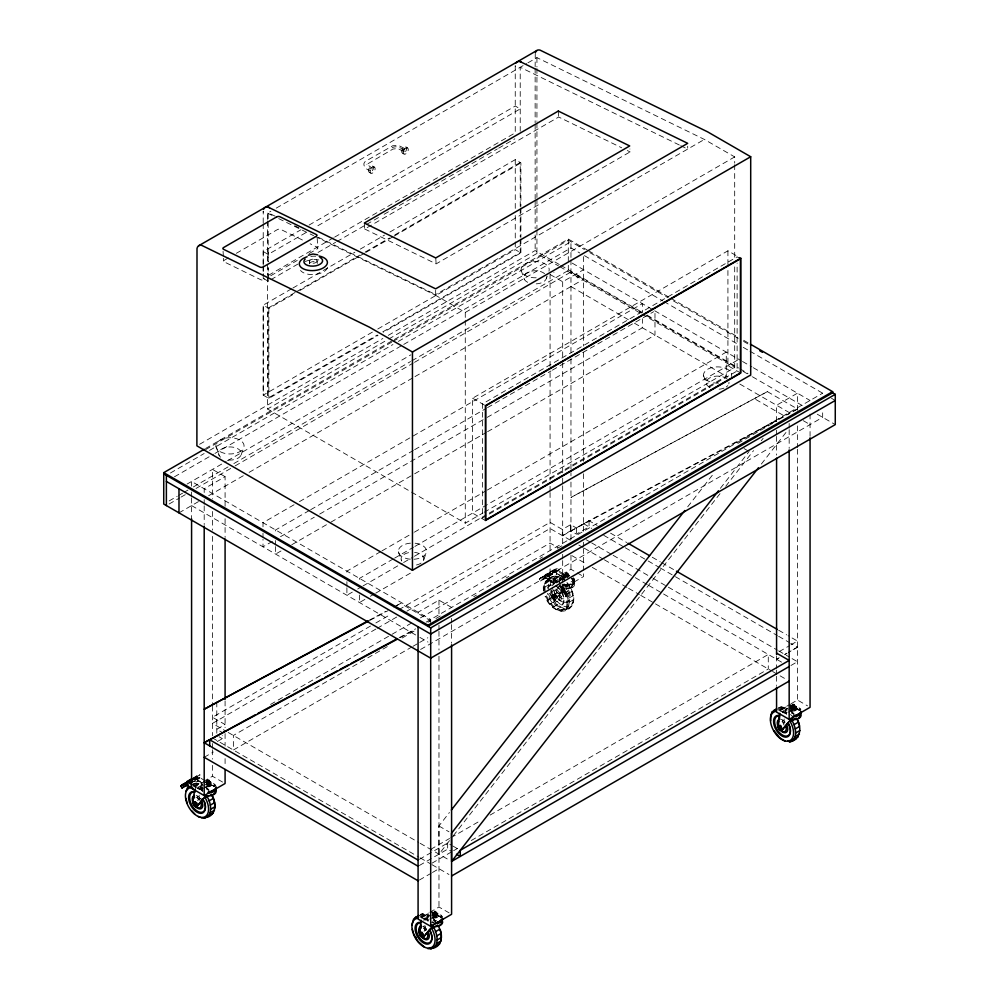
<?xml version="1.0" encoding="UTF-8"?>
<svg xmlns="http://www.w3.org/2000/svg" width="999" height="999" viewBox="0 0 999 999"><rect width="100%" height="100%" fill="white"/><g stroke="black" fill="none" stroke-linecap="round" stroke-linejoin="round"><path stroke-width="0.75" stroke-dasharray="5 3.75" d="M190.834 783.066L196.878 779.582L196.878 776.548L199.862 774.824L200.974 776.76L190.634 782.729M190.634 785.763L197.989 781.518L197.989 778.483L200.974 776.76M202.06 789.322L201.848 787.749M202.21 790.396L193.207 785.389M208.167 785.838L208.167 779.757M214.448 786.313L210.564 784.477M440.946 917.082L437.05 915.246M438.361 916.195L438.361 915.047M539.36 579.083A23.202 13.399 60 0 1 548.001 576.86L548.001 573.826L550.986 572.102L552.097 574.038L549.113 575.761L549.113 578.796A23.452 13.536 60 0 0 540.471 581.018L539.36 579.083L549.999 572.889L553.146 572.639L546.89 576.261L541.071 577.759L540.496 578.221L558.341 567.857L559.452 569.792L549.113 575.761M552.697 585.776L554.183 579.258M555.494 595.504L555.494 594.293M548.001 576.86L555.357 572.614L555.357 569.58L558.341 567.857M549.113 578.796L556.48 574.55L556.48 571.503L559.452 569.792M573.638 580.332L573.638 580.943A7.068 4.083 0 0 1 564.984 585.938L563.286 584.914M571.815 584.278L572.34 585.189M572.939 579.345L571.815 579.108M573.876 584.427L573.888 581.992M574.637 584.427L574.637 581.393M799.437 710.114L795.541 708.266M796.84 709.228L796.84 708.079M428.109 920.416L421.665 917.294L427.922 913.685M786.6 713.436L780.157 710.326L786.4 706.718M535.264 53.247L535.139 66.696M544.168 590.059L544.343 584.065L545.604 581.281L551.972 576.923M548.551 589.185L548.551 581.643L549.812 578.846M568.743 605.731C570.179 598.638 567.082 591.495 562.862 585.926L567.082 583.491C571.291 589.06 574.388 596.216 572.951 603.296L568.743 605.731L565.322 610.451M201.736 782.966L195.717 779.495L196.141 776.747L202.148 780.219M195.717 779.495L196.753 775.886L204.57 780.406M195.192 789.522L195.617 786.775L204.558 781.618L210.564 785.077M569.567 577.197L555.232 568.918L545.229 574.687L544.717 577.996L553.146 582.867M545.666 574.937L545.254 577.684L553.671 582.554M564.323 577.772L563.673 577.272C561.975 573.251 570.941 573.301 565.509 575.037C569.268 574.625 565.734 577.922 565.621 575.312C568.531 575.686 567.782 571.977 565.509 573.738C565.134 575.224 569.767 575.599 566.583 576.698L554.62 569.78L554.195 572.527L563.149 577.085L554.72 572.215L555.232 568.918M555.319 599.475L560.689 593.044L555.694 599.125A3.347 1.936 60 0 1 552.734 598.576A3.347 1.936 60 0 1 551.361 594.542L552.472 587.237M556.218 598.826A3.347 1.936 60 0 1 553.259 598.276A3.347 1.936 60 0 1 551.885 594.243L552.335 591.321M562.899 590.584L564.735 588.773A7.817 4.52 0 0 0 574.363 583.254L565.172 593.656A3.347 1.936 60 0 1 562.212 593.106A3.347 1.936 60 0 1 560.839 589.073L561.276 586.151M562.624 577.397L563.049 574.65L554.095 579.807M574.338 583.229L565.696 593.356A3.347 1.936 60 0 1 562.737 592.794A3.347 1.936 60 0 1 561.363 588.773L561.813 585.851M562.699 580.007L563.149 577.085M432.33 914.522L435.564 913.373L435.389 911.712L433.516 912L435.714 913.473L433.516 914.634A1.486 0.862 0 0 0 435.964 914.572A1.486 0.862 0 0 0 434.403 913.386A1.486 0.862 0 0 0 433.416 914.759L434.915 915.496L435.114 914.497L433.516 915.471L435.564 915.621L434.59 914.659M566.583 576.273C567.657 574.113 563.998 576.261 567.145 572.927C561.95 573.201 572.614 575.749 564.447 575.599L563.673 577.272M793.081 707.679L794.043 708.653L792.107 708.653L794.043 706.967L791.995 706.33L794.155 705.032L792.107 704.882L792.107 706.405L793.818 706.842M554.957 597.464L554.308 598.264L553.146 597.714A1.886 1.086 60 0 1 552.347 595.279L552.122 595.404A5.794 4.296 21.3 0 0 554.657 597.939L552.36 595.279A1.911 1.099 60 0 1 554.083 595.379L554.957 597.464L564.485 592.444L564.085 589.597A1.911 1.099 60 0 0 562.35 589.497A1.886 1.086 60 0 0 563.149 591.932L563.848 592.419A1.486 0.862 60 0 0 563.399 590.084L564.984 588.361A7.068 4.083 0 0 0 573.638 583.366M208.104 783.241L208.928 782.404L207.13 782.766L209.066 783.691L207.355 784.015L208.891 784.028L209.066 784.802L207.355 784.989L207.305 784.028A1.486 0.862 0 0 1 207.355 782.517C207.879 784.015 210.352 782.155 207.018 781.131C208.541 778.558 210.539 782.579 207.018 782.429A1.486 0.862 0 0 0 209.54 782.192A1.486 0.862 0 0 0 207.717 781.143A1.486 0.862 0 0 0 207.043 782.579C213.986 785.539 202.922 780.556 208.891 780.918C202.735 778.371 213.524 782.854 206.793 782.679M206.98 783.516C211.963 782.704 204.545 779.957 209.178 781.131C203.896 781.368 212.387 785.164 206.98 783.516A1.486 0.862 0 0 1 207.904 782.092A1.486 0.862 0 0 1 209.478 783.278A1.486 0.862 0 0 1 206.918 783.466L208.616 783.204L208.654 784.065M210.702 782.392L210.227 785.027L207.317 785.476L205.844 784.739M210.227 785.027L210.702 783.978M437.2 913.685L436.725 916.308L433.816 916.757L432.205 915.971M436.725 916.308L437.2 915.271M563.973 575.424L564.323 574.675M563.973 577.01L564.323 576.261M566.021 573.776C566.982 574.924 567.981 575.337 565.621 576.86M565.621 577.834L565.621 577.197M569.193 575.424L567.882 574.1L565.172 574.138M790.471 706.718C791.083 704.457 794.717 704.919 795.991 706.455C796.79 709.615 792.694 710.813 790.696 709.003M790.471 708.303L790.946 705.681M791.995 707.667L794.13 708.366L792.107 707.579L793.593 707.03L794.13 707.879L791.995 706.668L791.957 707.342L794.193 706.505L791.995 705.369L794.043 705.306L793.868 706.53L790.946 706.88M793.081 707.567L791.995 706.755L794.155 705.794L792.107 705.107L792.794 704.158L794.155 704.944L791.995 705.906L793.868 706.468L794.155 707.517L791.995 707.517L794.13 707.329M793.081 708.154C796.915 711.425 787.224 707.642 795.204 708.141L795.991 706.455M790.221 707.005A3.721 2.148 0 0 1 795.704 706.768L795.341 707.467M205.969 781.355L209.94 781.33L211.014 782.142L210.614 784.377M432.33 912.936L436.438 912.624L437.5 913.423L437.112 915.658M241.196 454.745L243.818 447.377A14.073 8.117 0 0 0 225.399 438.174A14.073 8.117 0 0 0 220.791 451.985A14.073 8.117 0 0 0 243.818 447.377M423.638 560.077L426.261 552.709M546.341 278.571L547.215 276.124M553.683 597.39L554.607 595.092M790.359 706.805L790.821 705.968M563.948 592.757L564.398 591.458L563.461 589.835A1.861 1.074 60 0 0 561.987 589.685L561.85 589.972A1.861 1.074 60 0 0 562.462 592.032L564.71 592.32A1.911 1.099 60 0 0 564.335 589.435A1.911 1.099 60 0 0 562.524 590.097A1.911 1.099 60 0 0 564.71 592.32M572.09 605.631C563.424 617.919 548.201 607.38 545.117 596.316M790.359 708.291L790.821 707.554L791.77 708.029M211.014 782.142L210.352 783.154L209.403 782.679M437.5 913.423L436.85 914.447L435.901 913.973A1.486 0.862 0 0 0 434.203 912.849L433.516 913.635L435.277 914.884L434.078 914.959L433.479 913.898L435.676 912.761L433.479 911.75L435.564 911.425L433.479 913.049L435.714 914.31L433.803 914.772L435.414 914.185M792.095 710.164L794.193 708.953L793.643 706.793M449.525 840.634L438.973 854.17L438.911 825.986L449.438 812.474M687.699 506.818L713.536 473.676M720.391 488.311L749.1 451.486M453.359 835.713L719.992 493.668M725.736 486.288L753.558 450.611M761.226 440.771L763.149 438.299M761.363 464.036L787.249 430.819M560.039 593.906L561.813 591.645M561.288 592.345L563.274 590.047A1.486 0.862 60 0 0 562.1 590.834A1.486 0.862 60 0 0 560.789 591.583A1.486 0.862 60 0 0 562.549 593.156A1.486 0.862 60 0 0 562.075 590.846A1.486 0.862 60 0 0 563.861 592.395M555.107 597.877L554.507 594.992A1.861 1.074 60 0 0 553.034 594.855L552.897 595.142A1.861 1.074 60 0 0 553.508 597.202L555.107 597.877L554.245 598.351A1.911 1.099 60 0 1 552.06 596.141A1.911 1.099 60 0 1 553.871 595.479L552.922 597.852A5.707 1.923 -44.7 0 1 553.858 595.504A1.911 1.099 60 0 1 554.245 598.351M564.048 592.719L564.959 591.558L563.985 589.522A1.861 1.074 60 0 0 562.512 589.385L565.109 591.908A5.794 4.296 21.3 0 0 562.587 589.373L562.375 589.672A1.861 1.074 60 0 0 562.986 591.733L564.31 592.494M565.896 575.337C568.543 578.633 566.358 573.613 565.621 577.36M792.519 706.63L792.332 706.58A1.486 0.862 0 0 1 792.332 705.094A1.486 0.862 0 0 1 794.567 705.831A1.486 0.862 0 0 1 792.332 706.58L792.257 707.329A1.486 0.862 0 0 0 792.332 708.815L792.519 708.89M201.561 784.877L202.56 783.99A6.668 3.846 0 0 0 202.56 787.836M560.052 577.909L561.051 577.022M403.059 150.687L405.119 148.863M546.753 574.612L549.999 572.889M210.227 783.815L209.515 783.79A1.486 0.862 0 0 0 207.904 782.579A1.486 0.862 0 0 0 206.918 783.953C211.576 785.988 204.982 782.055 208.928 782.891M436.725 915.109C428.746 914.609 438.411 918.393 434.59 915.134M435.651 914.36C431.243 914.647 436.725 916.408 435.152 914.247M792.519 708.391L792.294 708.291A1.486 0.862 0 0 1 792.332 706.842L792.394 707.604A1.424 0.824 0 0 0 792.369 708.978A1.424 0.824 0 0 0 794.505 708.266A1.424 0.824 0 0 0 792.369 707.567C791.295 709.302 795.828 708.066 793.194 707.442M547.477 579.507C552.397 574.525 560.089 575.412 564.697 580.144M569.817 607.854L562.849 611.188C554.408 610.889 548.651 602.984 545.591 595.866L549.812 593.431C552.859 600.549 558.616 608.453 567.057 608.753M267.532 219.38L267.532 213.162L270.879 211.226M276.273 208.117L526.648 63.574M527.934 62.825L536.938 57.63L704.407 139.448L734.69 156.905L734.69 163.149M228.359 257.904L224.388 260.202A2.348 1.249 -3.7 0 0 224.375 261.975L260.751 279.732A2.348 1.249 -3.7 0 0 264.061 279.583M236.326 253.309L277.447 229.57A2.348 1.249 -3.7 0 1 280.756 229.42L304.533 241.034M263.212 264.947L263.212 251.536L300.949 229.758M309.041 225.087L515.247 106.031L520.229 108.903L315.359 227.173M305.931 232.63L268.194 254.408L263.212 251.536M268.606 275.237L333.304 237.887M334.653 237.113L515.247 132.842L515.247 65.722A9.403 5.432 60 0 0 515.247 66.771M270.692 275.761L297.227 260.439M309.166 253.546L317.12 248.951A2.348 1.249 -3.7 0 0 317.133 247.19L310.127 243.768M270.891 279.67L297.839 264.098M318.057 252.435L335.577 242.32M336.925 241.533L365.234 225.2M366.583 224.413L378.708 217.42M384.103 214.298L428.583 188.624M433.966 185.514L497.315 148.938M498.663 148.164L514.835 138.824M364.348 223.052L364.722 229.008L558.691 117.02L621.703 147.802M291.521 288.811L263.224 305.157L263.224 395.142L268.868 398.401L378.034 335.377M292.869 288.037L354.87 252.248M360.264 249.126L384.515 235.127M389.91 232.018L515.259 159.64L520.891 162.899L520.891 206.343M295.142 292.457L268.194 308.029L268.194 398.014L377.36 334.99M296.491 291.683L359.84 255.107M365.234 251.998L389.498 237.999M394.88 234.877L520.229 162.512L520.229 207.505M372.39 332.118L263.224 395.142L263.224 305.157L268.856 308.416L294.468 293.631M299.862 290.509L364.548 253.159M365.896 252.385L392.857 236.825M394.205 236.051L520.891 162.899M364.722 228.996L436.126 263.886L630.094 151.898L629.907 148.926M314.985 236.338L435.002 294.967L704.407 139.435M377.784 329.008L515.259 249.638L520.891 252.884L383.429 332.255M382.754 331.868L520.229 252.51L520.229 238.536M199.588 444.293L382.867 338.474M388.261 335.364L535.152 250.562L559.403 264.56M267.532 276.885L267.532 409.003L387.412 339.797M388.761 339.011L536.938 253.471L558.466 265.896M205.544 448.514L392.994 340.284M394.343 339.51L568.306 239.073L587.187 249.962M205.544 449.662L391.645 342.22M392.994 341.433L568.306 240.222L584.49 249.563M170.429 473.002L204.146 453.534M209.54 450.412L392.944 344.53M398.339 341.408L570.966 241.746L570.966 258.429M174.475 476.785L213.586 454.208M214.935 453.434L402.385 345.204M403.733 344.418L570.966 247.877L579.782 252.972M435.002 294.967L465.272 312.45L734.69 156.905M187.075 484.065L226.186 461.488M227.535 460.701L410.951 354.807M550.074 366.383L550.074 274.488L553.995 272.228M169.131 500.936L177.223 496.266M178.571 495.492L182.617 493.156M183.966 492.37L188.012 490.034M193.406 486.925L228.459 466.683M233.853 463.561L410.527 361.563M411.875 360.789L568.306 270.467L641.658 312.812M169.081 504.02L179.87 497.802M181.219 497.015L185.265 494.68M196.054 488.449L233.816 466.658M235.165 465.871L413.174 363.099M414.523 362.325L570.966 272.003M225.087 506.268L225.087 476.673L204.196 488.736L204.196 493.406M550.074 274.488L562.674 281.768L583.566 269.705M178.983 512.862L200.562 500.399M208.654 495.729L243.719 475.487M249.113 472.365L413.648 377.385M414.997 376.598L583.566 279.27M485.402 520.516L472.577 513.111L472.577 398.226L727.921 250.799L740.759 258.217M294.056 504.757L262.999 522.689L262.999 527.21M299.45 501.635L642.369 303.659L642.369 312.699M309.353 510.477L275.599 529.957L275.599 534.49M310.701 509.69L413.311 450.462M414.66 449.675L486.213 408.366M487.562 407.58L551.023 370.954M552.372 370.167L653.621 311.713M272.452 541.358L262.999 546.815L262.999 539.273M280.544 536.675L314.298 517.195M319.705 514.073L485.764 418.194M487.112 417.42L642.369 327.784L642.369 318.731M280.994 550.973L275.599 554.083L275.599 546.553M291.795 544.73L329.608 522.902M330.956 522.127L413.311 474.575M414.66 473.801L486.213 432.492M487.562 431.705L654.982 335.052L654.982 310.926M380.656 551.635L346.903 571.128L346.903 575.649M382.005 550.861L413.049 532.929M414.398 532.155L485.964 490.846M487.312 490.059L726.273 352.098L726.273 376.223L487.312 514.185M393.256 558.916L359.503 578.396L359.503 581.418M394.605 558.129L413.499 547.227M414.86 546.441L738.873 359.365M267.532 409.003L465.272 523.176L482.842 513.036M484.19 512.25L734.69 367.632L734.69 264.61M352.297 592.132L346.903 595.254L346.903 587.712M357.704 589.01L361.75 586.675M363.099 585.901L402.247 563.286M403.596 562.512L413.049 557.055M414.398 556.281L485.964 514.96M364.897 599.412L359.503 602.522L359.503 594.992M370.304 596.291L374.35 593.955M375.699 593.169L412.15 572.127M396.815 605.581L400.587 603.396L430.694 620.779L428.171 622.227M767.369 391.62L570.966 497.44L767.369 391.62L797.464 408.991L787.387 414.81M370.479 626.061L212.475 717.27L225.087 724.55L216.795 729.332L222.29 732.517M375.874 622.939L390.734 614.36M398.826 609.69L550.074 522.365L562.337 529.445L570.629 524.662L576.448 528.021L589.048 520.741L597.115 525.399M375.874 629.07L212.475 723.401L225.087 730.681M377.222 628.284L397.477 616.595M406.93 611.138L550.074 528.496L570.966 540.559M451.585 607.442L438.973 600.162L418.082 612.225L418.082 616.895M589.048 520.741L589.048 526.873L576.448 534.14L570.629 530.794L562.337 535.576L562.337 529.445M270.542 704.432L390.734 635.039M392.083 634.265L412.337 622.564M420.442 617.894L550.074 543.044L557.904 547.564M562.674 535.739L583.566 523.676L797.464 408.991M217.295 741.57L222.327 738.661L222.315 735.589M426.173 622.102L822.664 393.194M737.836 443.444L776.573 421.079M387.312 646.59L233.366 735.464L233.366 750.012L411.625 647.102M402.172 638.011L415.671 630.207M435.926 618.518L442.682 614.622M473.738 596.69L476.436 595.129M506.143 577.971L508.853 576.423M539.91 558.491L542.607 556.93M557.467 548.351L562.862 545.229M204.196 757.292L213.324 752.01M412.974 646.328L418.369 643.206M419.717 642.419L427.822 637.749M192.994 778.046L196.753 775.886M193.581 778.221L196.141 776.747M541.096 577.697L554.62 569.78M191.97 779.37L199.862 774.824M544.492 576.348L550.749 572.727M545.267 576.248L551.523 572.639M193.194 779.607L196.878 777.484L198.302 778.308M193.082 780.019L197.989 777.185M546.066 576.223L556.48 570.217M420.604 649.45L822.664 417.32L822.664 411.288M542.22 579.632L549.587 575.387M540.471 581.018L547.839 576.773A23.452 13.536 60 0 1 556.48 574.55M193.856 784.377L195.954 783.154L202.273 784.852L198.064 787.287L194.793 785.888L199.001 783.466M543.743 590.821C541.408 582.991 547.989 578.184 554.445 576.186L557.492 576.485L562.937 579.47M547.302 581.318L548.351 580.719M544.343 584.065L548.551 581.643M550.224 578.621L553.284 578.921L557.492 576.485M194.206 786.8L202.035 782.279M203.334 781.518L212.475 776.248L222.565 782.067M550.074 568.881L550.074 581.331L570.966 569.28L576.011 572.19M543.906 587.599L548.114 585.164M553.284 578.921L556.543 580.319L560.764 577.884M203.284 788.373L209.653 784.702M558.891 586.425L562.674 588.611L583.566 576.548L583.566 571.878M552.534 594.992L553.246 594.655M562.187 589.485L562.986 588.948M197.502 800.474L201.336 798.251M553.434 594.979L562.375 589.81M551.81 597.614L547.602 600.049L569.692 587.325M564.797 594.005L565.696 593.356M550.212 603.883L554.433 601.448M567.482 593.93L571.703 591.495M553.259 607.105L557.479 604.67M568.743 598.176L572.964 595.754M556.53 609.49L560.751 607.055M569.18 602.21L573.389 599.775M559.802 610.876L564.01 608.453M561.276 610.439L562.325 609.827M563.673 609.702L564.722 609.09M567.482 608.516L571.69 606.081C576.473 598.876 572.29 589.485 567.707 583.304M430.694 849.375L449.587 838.461M450.949 837.686L479.308 821.315M490.109 815.072L768.281 654.47L768.281 669.03L471.203 840.546M419.43 859.327L447.664 843.031L451.448 845.204M779.183 651.623L789.635 645.591M790.933 644.842L797.464 641.071L788.049 635.639M784.402 654.707L787.012 653.209L784.402 654.732M797.464 647.177L788.323 652.447L797.464 647.202L790.733 643.294M419.393 865.471L447.664 849.15L451.448 851.335M432.043 863.148L452.297 851.46M453.646 850.673L457.692 848.338M419.393 880.032L431.143 873.238M432.455 872.489L438.973 868.718M790.933 665.496L797.464 661.725L790.733 657.841M419.293 915.746L422.452 913.923L428.771 915.621L424.563 918.056L421.291 916.657L425.499 914.222M777.784 708.778L780.943 706.955L787.262 708.653M783.99 707.255L779.769 709.69L786.313 713.473M420.704 917.569L428.534 913.049M429.832 912.287L438.973 907.017L449.063 912.836M779.183 710.601L789.635 704.57M790.933 703.808L797.464 700.037L807.542 705.868M422.102 917.544L428.496 913.86M780.594 710.576L786.987 706.892M783.041 711.088L786.201 709.265M429.782 919.142L436.138 915.471A1.486 0.862 0 0 0 433.853 914.784A1.486 0.862 0 0 0 433.853 916.27L434.041 916.333M788.273 712.175L794.63 708.503M433.603 917.132L435.714 915.921L435.152 915.359M431.93 923.051L435.089 921.228L432.043 918.006M424.001 931.243L426.548 929.769M369.043 620.317L385.502 611.488M393.731 607.08L400.587 603.396M370.154 620.229L387.987 610.676M570.966 530.956L784.864 416.271L754.769 398.888M399.15 637.687L415.609 628.858M427.947 622.24L430.694 620.779M400.262 637.612L415.347 629.52M778.458 707.692L781.53 706.83L787.899 708.528M566.658 572.789L566.658 576.435L565.759 577.01M208.104 783.366L207.018 783.84A1.486 0.862 0 0 0 209.478 783.765L207.317 784.265L205.844 783.154M792.519 709.365L792.294 709.265A1.486 0.862 0 0 1 792.332 707.816L792.519 707.767M567.882 575.711L565.172 575.624M795.991 707.667L793.855 706.43L792.407 706.855A1.486 0.862 0 0 1 794.567 707.592A1.486 0.862 0 0 1 792.332 708.328M436.85 914.522L435.377 913.398L433.916 913.823M790.821 707.467L792.294 708.591L794.38 708.029M432.33 914.447L433.816 915.559L435.901 914.997A1.486 0.862 0 0 0 434.403 913.873A1.486 0.862 0 0 0 433.416 915.246A1.486 0.862 0 0 0 435.964 915.059M193.344 783.965L196.403 783.029L201.848 784.277M422.452 913.923C416.034 915.421 428.146 912.025 429.408 915.496M208.654 782.317L210.352 783.228M207.542 784.565L207.305 784.465A1.486 0.862 0 0 1 207.355 783.004L207.542 782.954M792.969 707.579L792.519 707.267M434.041 915.359L433.803 915.259A1.486 0.862 0 0 1 433.853 913.81L433.903 914.572A1.424 0.824 0 0 1 436.014 915.246A1.424 0.824 0 0 1 433.878 915.958A1.424 0.824 0 0 1 433.878 914.535L433.541 914.672M435.414 913.698L433.903 913.598L434.041 914.247M207.542 785.039L207.305 784.939A1.486 0.862 0 0 1 207.355 783.491L207.542 783.453M566.296 576.885L567.882 576.735A1.486 0.862 0 0 0 565.534 576.66A1.486 0.862 0 0 0 565.834 578.021M206.793 781.093L208.104 780.893M791.77 707.005L792.794 706.718M433.291 912.387L434.59 912.187M433.291 913.973L434.303 913.698M205.969 782.567L208.878 782.117L208.878 780.906M791.67 705.431L793.081 705.207M567.632 576.036C567.082 578.221 563.686 574.388 567.332 576.036M433.591 913.136L434.59 914.535M435.277 915.359L435.277 914.397L433.766 914.297A1.486 0.862 0 0 0 433.853 915.783L434.041 915.858M567.257 576.885L567.994 576.823M209.515 783.79L208.104 783.903M565.909 573.975L566.583 573.926M566.583 575.511L565.509 575.886L566.47 576.298M793.081 709.814L793.755 709.765M207.417 782.529L208.104 782.479M208.104 785.489L208.779 785.439M434.59 916.782L435.264 916.732M193.843 779.582L194.668 779.62M566.87 576.885L565.796 576.51M566.695 576.148L567.407 576.411M563.573 584.627L565.134 585.002A6.494 3.746 0 0 0 573.076 580.419M562.912 585.302L564.797 585.751A7.817 4.52 0 0 0 574.363 580.219L572.34 578.196M431.58 922.364L433.141 922.739M563.673 576.073L565.284 576.735M567.882 574.125L568.843 574.675M565.834 577.534A1.486 0.862 0 0 1 565.234 576.423A1.486 0.862 0 0 1 567.095 575.973L567.632 577.072M567.145 576.485L567.657 576.873A1.486 0.862 0 0 0 567.544 575.636A1.486 0.862 0 0 0 565.359 575.811A1.486 0.862 0 0 0 565.834 577.047M209.403 781.093L210.352 781.643M207.355 782.254A1.486 0.862 0 0 0 209.59 781.518A1.486 0.862 0 0 0 207.355 780.768A1.486 0.862 0 0 0 207.355 782.254L207.542 782.317M208.654 782.954L209.153 783.066M207.542 784.065L207.405 783.278A1.424 0.824 0 0 1 209.515 783.953A1.424 0.824 0 0 1 207.392 784.665A1.424 0.824 0 0 1 207.392 783.241L207.043 781.792A1.486 0.862 0 0 1 207.717 780.256A1.486 0.862 0 0 1 209.54 781.318A1.486 0.862 0 0 1 207.043 781.705M436.026 913.898A1.486 0.862 0 0 1 433.541 914.285A1.486 0.862 0 0 1 434.203 912.849L435.676 912.337L433.516 912.424L435.564 913.573L435.389 914.347L435.152 913.76M435.901 912.387L436.85 912.936M433.291 914.997L432.205 914.497M561.813 584.877L563.286 585.526M794.38 705.394L795.341 705.968M791.77 709.627L790.821 709.053M433.291 916.595L432.33 916.033M679.32 145.005L520.217 67.27L520.229 131.244M680.706 145.679L687.699 149.101L687.687 146.204M627.297 150.524L630.094 151.898M275.175 216.184L268.182 212.787L268.194 261.863L268.194 251.511M294.705 225.737L298.901 227.772M318.431 237.325L435.664 294.593L435.651 290.272M267.532 213.162L273.114 215.884M278.696 218.619L313.586 235.652M740.421 258.791L737.112 256.868L482.417 403.921L482.417 518.031L737.112 370.991L737.112 263.037M588.536 250.749L669.442 297.465M670.791 298.239L738.224 337.163M743.618 340.284L749.013 343.394M589.847 252.647L668.094 297.827M673.451 300.924L738.224 338.311M743.568 341.408L749.013 344.543M405.919 147.003A3.521 2.035 -60 0 1 404.795 152.447A3.521 2.035 -60 0 1 401.748 150.687A3.521 2.035 -60 0 1 405.919 147.003L407.567 147.952A3.521 2.035 -60 0 1 406.456 153.409A3.521 2.035 -60 0 1 403.409 151.648A3.521 2.035 -60 0 1 407.567 147.952M404.945 148.689A1.561 0.899 -60 0 0 403.097 150.337A1.561 0.899 -60 0 0 404.445 151.111A1.561 0.899 -60 0 0 404.945 148.689L398.713 145.517L392.769 145.742L366.208 160.889C360.839 163.586 365.721 170.105 370.154 170.504M404.158 150.05L400.112 147.715A5.632 3.247 0 0 0 392.157 147.715M584.452 255.657L662.662 300.811M663.86 301.511L738.174 344.418M743.256 347.352L748.963 350.649M749.987 351.236L824.475 394.243M831.493 398.289L835.264 400.474M403.371 151.398L397.864 148.501L392.907 149.076L366.92 164.335L371.84 167.882A1.561 0.899 -60 0 1 371.191 170.33A1.561 0.899 -60 0 1 369.955 169.355A1.561 0.899 -60 0 1 371.84 167.882M402.397 153.097L404.058 154.046M572.227 263.149L653.371 310.002M654.72 310.776L741.171 360.689M742.519 361.476L751.972 366.933M753.333 367.719L810.064 400.474M560.751 265.334L641.583 312M646.965 315.11L738.573 368.007M739.922 368.781L748.014 373.451M647.052 315.934L737.562 368.181M742.969 371.303L751.073 375.986M752.422 376.76L802.409 405.619M817.257 414.198L835.264 424.6M559.815 266.671L640.521 313.274M641.87 314.048L734.69 367.632M740.759 373.089L727.921 365.684L727.921 267.882M372.752 166.146A3.521 2.035 -60 0 1 371.64 171.591A3.521 2.035 -60 0 1 368.594 169.842A3.521 2.035 -60 0 1 372.752 166.146L374.413 167.108A3.521 2.035 -60 0 1 373.301 172.552A3.521 2.035 -60 0 1 370.254 170.792A3.521 2.035 -60 0 1 374.413 167.108M570.966 286.551L629.045 320.092M634.452 323.201L727.659 377.023M739.822 384.041L791.158 413.673M803.308 420.691L810.064 424.6M369.23 172.24L370.891 173.202M744.055 448.576L747.839 450.761M472.577 398.226L485.402 405.644M268.194 276.76L268.194 281.219L263.224 278.346L263.224 273.876M268.182 281.219L263.224 278.346L263.224 273.664M610.564 533.166L626.698 542.482M652.247 557.23L660.314 561.888M661.65 562.662L675.099 570.429M778.633 630.207L786.7 634.865M583.566 523.676L591.733 528.421M603.746 535.327L624 547.052M625.274 547.764L646.865 560.252M648.139 560.963L658.965 567.232M660.252 567.956L777.297 635.551M778.633 636.301L789.397 642.544M586.263 539.785L590.297 542.12M591.633 542.894L611.813 554.545M613.161 555.319L652.172 577.847M653.521 578.621L666.97 586.388M668.319 587.162L777.284 650.074M778.633 650.849L789.397 657.067M578.821 545.067L582.854 547.39M584.203 548.164L603.034 559.04M604.383 559.815L633.978 576.91M635.314 577.684L647.427 584.677M648.776 585.451L662.225 593.219M663.573 593.993L781.618 662.175M572.09 555.731L586.888 564.273M592.27 567.382L627.247 587.574M628.596 588.349L639.36 594.567M640.696 595.342L654.158 603.109M655.494 603.883L771.191 670.679M772.539 671.453L786.563 679.582M577.26 572.914L583.566 576.548M792.095 708.953L794.193 710.164M550.074 581.331L553.858 583.516M225.087 476.673L212.475 469.393L212.475 498.988M191.583 505.581L418.531 636.613M419.88 637.387L427.984 642.07M438.911 825.986L448.988 831.805M452.709 845.941L457.742 848.85M228.147 732.442L418.806 842.519M420.142 843.293L449.063 859.989M219.006 736.738L222.327 738.661M212.475 737.949L418.806 857.067M420.142 857.841L430.906 864.06M431.993 864.684L448.963 874.487M433.603 915.921L435.714 917.132M790.159 704.545L800.561 710.564M789.547 705.406L795.541 708.878M556.78 571.328L555.357 570.516L548.001 574.762L549.425 575.586M545.229 574.687L558.266 582.217M560.751 591.258L562.862 592.469M431.668 911.513L442.07 917.532M205.869 781.156L215.097 786.101M431.056 912.387L437.05 915.846M196.241 779.183L202.26 782.667M794.38 706.88L795.341 707.554M556.543 580.319L559.815 582.704M424.563 918.056L427.834 920.441M198.064 787.287L201.336 789.672M791.196 710.901L794.205 714.073M432.704 917.881L435.714 921.041M206.206 787.112L209.216 790.271M564.323 576.186L565.809 577.297M202.809 791.545L201.086 789.947M799.088 707.779L800.087 708.678M440.609 914.759L441.595 915.646M214.111 783.99L215.097 784.877M790.521 711.038L793.568 714.26M205.544 787.237L208.591 790.459M799.125 710.551L798.925 710.277A6.494 3.746 0 0 0 794.992 708.528L793.318 708.403A6.494 3.746 0 0 0 791.633 708.528M786.063 713.736L786.538 714.41M573.638 580.943L572.439 579.52A6.494 3.746 0 0 0 571.403 578.733M440.634 917.519L440.447 917.257A6.494 3.746 0 0 0 436.501 915.509L434.827 915.371A6.494 3.746 0 0 0 433.141 915.496M427.572 920.716L428.059 921.378M214.136 786.75L213.948 786.488A6.494 3.746 0 0 0 210.015 784.739L208.329 784.602A6.494 3.746 0 0 0 206.656 784.739M547.839 576.773L546.715 574.837A23.202 13.399 60 0 1 555.357 572.614M546.503 595.791L548.351 599.625A16.384 9.453 60 0 0 566.57 607.38A16.384 9.453 60 0 0 559.54 583.716M703.558 375.587L706.83 384.815M521.116 270.254L524.388 279.483M398.414 551.76L401.685 560.988A11.401 6.581 0 0 1 408.716 552.622M215.971 446.428L219.243 455.656M317.145 260.989A3.896 2.06 -3.8 0 1 311.301 263.049A3.896 2.06 -3.8 0 1 311.313 259.465A3.896 2.06 -3.8 0 1 317.145 260.989L317.32 263.486M309.365 261.351L309.528 263.848M558.316 111.064L558.691 117.02M435.751 257.942L436.126 263.886M317.183 238.199L317.807 248.039M223.064 251.286L223.426 256.905M223.514 258.304L223.701 261.114M268.194 278.246L268.194 267.819L268.194 275.274M263.212 266.433L263.224 272.39M810.064 414.036L810.064 436.301M797.464 410.327L797.464 393.194L776.573 405.257L776.573 422.39M797.464 425.899L797.464 447.714M797.464 449.263L797.464 700.037M795.204 708.141L795.204 709.34M793.855 705.232L793.855 706.43M793.318 705.456L793.318 709.715M792.294 708.591L792.294 709.789M789.173 423.439L789.173 428.109M789.173 429.67L789.173 448.351M776.573 430.182L776.573 434.852M776.573 436.413L776.573 455.094M776.573 656.031L776.573 668.493M776.573 670.054L776.573 674.725M776.573 676.286L776.573 685.626M734.69 164.71L734.69 258.366M727.921 250.799L727.921 266.333M583.566 256.656L583.566 346.029M583.566 352.26L583.566 461.288M583.566 473.751L583.566 536.775M583.566 542.282L583.566 546.952M583.566 548.513L583.566 570.317M576.448 528.021L576.448 534.14M570.966 259.902L570.966 352.772M570.966 359.003L570.966 471.141M570.966 472.702L570.966 475.824M570.966 482.055L570.966 539.685M570.966 555.257L570.966 569.28M570.629 524.662L570.629 530.794M568.306 239.073L568.306 270.467M567.357 573.938L567.357 575.149M564.447 574.388L564.447 575.599M562.674 281.768L562.674 361.201M562.674 362.762L562.674 476.461M562.674 478.022L562.674 484.253M562.674 485.814L562.674 548.838M562.674 554.345L562.674 559.015M562.674 560.576L562.674 582.38M562.674 583.94L562.674 588.611M550.074 372.615L550.074 480.094M550.074 486.326L550.074 490.996M550.074 492.557L550.074 551.748M536.938 57.63L536.938 66.958M536.938 68.506L536.938 121.354M536.938 122.914L536.938 197.515M536.938 199.063L536.938 228.596M536.938 230.157L536.938 253.471M535.139 68.257L535.139 122.79M535.139 124.351L535.152 199.138M535.152 200.699L535.152 228.746M535.152 234.977L535.152 250.562M520.891 207.892L520.891 237.375M520.891 238.923L520.891 252.884M520.229 209.066L520.229 236.988M515.259 159.64L515.259 209.291M515.259 215.497L515.259 240.322M515.259 241.883L515.259 249.638M465.272 312.45L465.272 318.693M465.272 320.254L465.272 523.176M451.585 618.344L451.585 623.014M451.585 624.575L451.585 643.269M447.664 843.031L447.664 849.15M438.973 600.162L438.973 617.295M438.973 625.087L438.973 629.757M438.973 631.318L438.973 650.012M438.973 656.243L438.973 907.017M435.377 912.199L435.377 913.398M434.827 912.424L434.827 916.682M433.816 915.559L433.816 916.757M432.467 912.649L432.467 913.848M430.694 622.614L430.694 619.505L191.583 481.456L191.583 486.126M346.903 581.68L346.903 586.201M275.599 540.521L275.599 545.042M268.856 308.416L268.868 398.401M267.532 220.929L267.532 262.899M267.532 264.448L267.532 275.337M263.212 222.852L263.224 211.164A9.403 5.432 60 0 0 263.212 212.275M263.224 223.714L263.224 264.298M263.224 265.859L263.224 272.103M262.999 533.241L262.999 537.762M225.087 518.731L225.087 537.412M225.087 700.961L225.087 727.609M225.087 733.591L225.087 746.141M225.087 758.603L225.087 766.383M216.795 701.947L216.795 735.464M212.475 511.451L212.475 530.144M212.475 536.376L212.475 704.595M212.475 706.156L212.475 735.751M212.475 743.531L212.475 748.201M212.475 749.762L212.475 759.115M212.475 765.346L212.475 776.248M207.317 784.265L207.317 785.476M204.196 499.637L204.196 504.308M204.196 505.869L204.196 524.562M191.583 492.007L191.583 497.04M191.583 498.039L191.583 518.843M431.58 915.271A6.494 3.746 0 0 1 441.096 917.544M423.713 920.229A11.164 6.444 60 0 1 427.247 919.917M424.725 930.306A7.443 4.296 60 0 1 424.2 925.386M426.136 929.919A6.019 3.472 60 0 1 425.711 925.948M423.863 919.28A11.913 6.881 60 0 1 429.82 919.879M432.005 921.465A11.913 6.881 60 0 1 434.028 923.613M421.566 917.994A16.384 9.453 60 0 1 427.56 921.453M419.792 917.119A16.384 9.453 60 0 1 429.82 916.233M432.817 918.418A16.384 9.453 60 0 1 435.614 921.365M423.514 928.346A6.019 3.472 60 0 1 425.636 930.231M422.664 926.285A7.443 4.296 60 0 1 426.66 929.195M436.563 920.404A6.668 3.846 0 0 1 433.104 920.404M428.396 917.681A6.668 3.846 0 0 1 428.384 915.683M433.104 912.961A6.668 3.846 0 0 1 441.271 917.681M428.059 920.154A7.817 4.508 0 0 1 428.059 915.646M432.804 913.548A7.817 4.508 0 0 1 442.382 916.732M428.059 920.766A7.817 4.508 0 0 1 428.059 916.258M432.804 914.147A7.817 4.508 0 0 1 442.382 917.344M433.853 915.309A1.486 0.862 0 0 0 436.088 914.56A1.486 0.862 0 0 0 433.853 913.81M433.853 915.783A1.486 0.862 0 0 0 436.088 915.047A1.486 0.862 0 0 0 433.853 914.297M436.088 915.534A1.486 0.862 0 0 1 433.853 916.27M432.43 914.197A3.721 2.148 0 0 1 437.437 914.485A3.721 2.148 0 0 1 437.375 917.382A3.721 2.148 0 0 1 432.355 917.606M432.43 913.586A3.721 2.148 0 0 1 437.437 913.873A3.721 2.148 0 0 1 437.375 916.782A3.721 2.148 0 0 1 432.355 916.995M560.551 580.419A6.494 3.746 0 0 1 566.82 577.634M571.403 578.134A6.494 3.746 0 0 1 572.439 582.654A6.494 3.746 0 0 1 565.134 584.403M560.327 580.781A6.494 3.746 0 0 1 566.82 577.035M559.452 585.227A16.384 9.453 60 0 1 564.36 609.228A16.384 9.453 60 0 1 545.454 596.391M544.305 592.507A16.384 9.453 60 0 1 558.491 584.328M563.324 584.54A11.164 6.444 60 0 1 566.858 601.835A11.164 6.444 60 0 1 553.646 590.109M554.445 583.653A11.164 6.444 60 0 1 557.33 581.992M559.915 585.501A7.443 4.296 60 0 1 566.52 594.667A7.443 4.296 60 0 1 560.814 597.951A7.443 4.296 60 0 1 556.193 587.649M563.985 583.728A11.913 6.881 60 0 1 567.757 602.185A11.913 6.881 60 0 1 553.671 589.672M553.671 584.64A11.913 6.881 60 0 1 559.627 581.206M559.69 586.376A6.019 3.472 60 0 1 566.058 593.881A6.019 3.472 60 0 1 560.352 595.629A6.019 3.472 60 0 1 558.803 586.638M567.607 583.628A16.384 9.453 60 0 1 569.243 606.405A16.384 9.453 60 0 1 550.924 590.134M550.224 585.164A16.384 9.453 60 0 1 564.81 580.681M556.018 589.123A7.443 4.296 60 0 1 561.263 598.763A7.443 4.296 60 0 1 555.094 600.661A7.443 4.296 60 0 1 550.936 590.696M545.354 591.895A16.384 9.453 60 0 1 558.566 582.904M553.371 590.034A6.019 3.472 60 0 1 559.69 597.09A6.019 3.472 60 0 1 554.757 599.937A6.019 3.472 60 0 1 551.81 590.933M556.018 586.088A11.164 6.444 60 0 1 563.886 598.963A11.164 6.444 60 0 1 557.38 604.969A11.164 6.444 60 0 1 548.389 593.156M549.175 586.688A11.164 6.444 60 0 1 552.072 585.027M555.494 585.789A11.913 6.881 60 0 1 563.886 599.512A11.913 6.881 60 0 1 556.942 605.931A11.913 6.881 60 0 1 547.352 593.319M547.352 588.286A11.913 6.881 60 0 1 553.309 584.852M573.264 577.946A6.668 3.846 0 0 1 566.82 582.792M561.051 580.869A6.668 3.846 0 0 1 561.525 576.598A6.668 3.846 0 0 1 568.543 575.224M573.588 577.909A7.817 4.508 0 0 1 573.014 582.917A7.817 4.508 0 0 1 564.797 584.527M559.265 581.331A7.817 4.508 0 0 1 566.82 575.649M573.588 578.521A7.817 4.508 0 0 1 572.34 583.965A7.817 4.508 0 0 1 562.912 584.677M559.265 581.942A7.817 4.508 0 0 1 568.843 576.411M565.571 577.559A1.424 0.824 0 0 1 566.033 576.223A1.424 0.824 0 0 1 568.006 576.985M567.095 575.973A1.486 0.862 0 0 1 568.019 577.01M564.348 579.345A3.721 2.148 0 0 1 563.448 576.56A3.721 2.148 0 0 1 568.119 575.674M565.721 577.971A1.861 1.074 0 0 1 565.334 576.286A1.861 1.074 0 0 1 568.269 576.51M564.348 578.733A3.721 2.148 0 0 1 564.048 575.511A3.721 2.148 0 0 1 569.63 575.761M790.072 708.303A6.494 3.746 0 0 1 799.575 710.576M783.828 712.762A11.164 6.444 60 0 1 785.738 712.949M784.053 725.074A7.443 4.296 60 0 1 782.692 718.418M784.627 722.951A6.019 3.472 60 0 1 784.203 718.98M782.354 712.312A11.913 6.881 60 0 1 788.311 712.899M790.484 714.497A11.913 6.881 60 0 1 792.519 716.645M780.044 711.026A16.384 9.453 60 0 1 786.038 714.485M778.271 710.152A16.384 9.453 60 0 1 788.311 709.253M791.308 711.45A16.384 9.453 60 0 1 794.105 714.397M781.992 721.378A6.019 3.472 60 0 1 784.128 723.264M781.156 719.317A7.443 4.296 60 0 1 785.152 722.227M793.318 713.561A6.668 3.846 0 0 1 791.595 713.423M786.875 710.701A6.668 3.846 0 0 1 786.875 708.716M791.595 705.993A6.668 3.846 0 0 1 799.762 710.701M786.538 713.186A7.817 4.508 0 0 1 786.538 708.678M791.295 706.568A7.817 4.508 0 0 1 800.861 709.765M786.538 713.798A7.817 4.508 0 0 1 786.538 709.29M791.295 707.18A7.817 4.508 0 0 1 800.087 709.29M792.332 707.879A1.486 0.862 0 0 0 794.567 707.13A1.486 0.862 0 0 0 792.332 706.393A1.486 0.862 0 0 0 792.332 707.879A1.486 0.862 0 0 1 794.567 708.566A1.486 0.862 0 0 1 792.332 709.302M792.332 708.815A1.486 0.862 0 0 0 794.567 708.079A1.486 0.862 0 0 0 792.881 706.905A1.486 0.862 0 0 0 791.895 708.279A1.486 0.862 0 0 0 794.455 708.079A1.486 0.862 0 0 0 792.332 707.329M790.221 707.617A3.721 2.148 0 0 1 795.704 707.379A3.721 2.148 0 0 1 795.629 710.551A3.721 2.148 0 0 1 790.172 710.227M795.704 706.768A3.721 2.148 0 0 1 795.629 709.939A3.721 2.148 0 0 1 790.172 709.627M201.848 788.348A6.494 3.746 0 0 1 202.06 787.387M202.06 788.711A6.494 3.746 0 0 1 202.06 786.775M205.082 784.502A6.494 3.746 0 0 1 214.598 786.775M193.906 781.355A23.452 13.536 60 0 1 197.989 781.518M193.556 779.307A23.202 13.399 60 0 1 196.878 779.582M198.851 788.96A11.164 6.444 60 0 1 202.797 790.022M198.239 799.537A7.443 4.296 60 0 1 197.527 796.091M199.65 799.15A6.019 3.472 60 0 1 199.226 795.179M197.365 788.511A11.913 6.881 60 0 1 203.321 789.11M195.067 787.224A16.384 9.453 60 0 1 201.061 790.684M193.294 786.35A16.384 9.453 60 0 1 203.334 785.464M206.331 787.649A16.384 9.453 60 0 1 208.229 789.547M195.916 797.115A6.019 3.472 60 0 1 200.025 800.761M196.166 795.516A7.443 4.296 60 0 1 200.162 798.438M208.341 789.759A6.668 3.846 0 0 1 206.618 789.635M205.007 782.579A6.668 3.846 0 0 1 215.01 785.913M202.809 790.321A7.817 4.508 0 0 1 202.809 783.94M206.306 782.779A7.817 4.508 0 0 1 215.884 785.963M202.809 790.933A7.817 4.508 0 0 1 202.809 784.552M206.306 783.378A7.817 4.508 0 0 1 215.097 785.489M207.355 784.015A1.486 0.862 0 0 0 209.59 783.266A1.486 0.862 0 0 0 207.355 782.517M207.355 784.502A1.486 0.862 0 0 0 209.59 783.753A1.486 0.862 0 0 0 207.355 783.004M207.243 784.939A1.861 1.074 0 0 0 210.027 784.015A1.861 1.074 0 0 0 207.243 783.079A1.486 0.862 0 0 0 209.59 782.392A1.486 0.862 0 0 0 207.355 781.643A1.486 0.862 0 0 0 207.355 783.129A1.861 1.074 0 0 0 207.243 784.939A1.486 0.862 0 0 0 209.59 784.24A1.486 0.862 0 0 0 207.355 783.491M205.944 782.904A3.721 2.148 0 0 1 210.939 783.191A3.721 2.148 0 0 1 210.876 786.088A3.721 2.148 0 0 1 205.869 786.313M205.944 782.292A3.721 2.148 0 0 1 210.939 782.579A3.721 2.148 0 0 1 210.876 785.489A3.721 2.148 0 0 1 205.869 785.701M327.51 267.557A14.073 7.443 -3.8 0 1 315.172 274.45A14.073 7.443 -3.8 0 1 300.537 270.454M305.307 261.501A14.073 7.443 -3.8 0 1 319.268 260.002M309.665 263.311A3.896 2.06 -3.8 0 1 313.424 261.601A3.896 2.06 -3.8 0 1 317.183 262.962M310.851 256.481A9.378 4.958 -3.8 0 1 315.696 256.256M414.597 552.372A11.401 6.581 0 0 1 423.813 558.366A11.401 6.581 0 0 1 416.183 565.059M415.109 543.206A14.073 8.117 0 0 1 423.851 555.943A14.073 8.117 0 0 1 400.162 555.132A14.073 8.117 0 0 1 411.438 543.081M220.567 457.192A11.401 6.581 0 0 1 226.273 447.29A11.401 6.581 0 0 1 241.371 453.034A11.401 6.581 0 0 1 227.847 459.965M727.846 385.539A11.401 6.581 0 0 1 726.211 386.975M723.988 388.112A11.401 6.581 0 0 1 718.406 389.223M710.139 387.637A11.401 6.581 0 0 1 710.027 377.747A11.401 6.581 0 0 1 727.035 378.971M728.958 382.192A11.401 6.581 0 0 1 728.783 383.903M718.606 383.104A14.073 8.117 0 0 1 703.521 374.875A14.073 8.117 0 0 1 719.03 366.92A14.073 8.117 0 0 1 731.405 376.536M546.515 276.86A11.401 6.581 0 0 1 535.963 283.891M527.684 282.305A11.401 6.581 0 0 1 527.584 272.415A11.401 6.581 0 0 1 544.58 273.639M536.163 277.772A14.073 8.117 0 0 1 521.078 269.543A14.073 8.117 0 0 1 536.588 261.588A14.073 8.117 0 0 1 548.963 271.204M366.895 164.36L366.92 164.335M554.957 597.327L554.183 598.264L552.984 597.502A1.861 1.074 60 0 1 552.372 595.441L552.509 595.154A1.861 1.074 60 0 1 553.983 595.304L554.957 597.327M564.085 589.597L563.374 591.808A5.707 1.923 -44.7 0 0 564.323 589.46L564.085 589.597M779.183 657.729L776.573 659.24L779.183 657.754M554.695 595.516L554.445 595.254A1.486 0.862 60 0 0 553.196 595.242A1.486 0.862 60 0 0 553.646 597.015L553.896 597.29A1.486 0.862 60 0 0 555.144 597.302A1.486 0.862 60 0 0 554.695 595.516M433.878 914.435A1.424 0.824 0 0 0 436.014 913.723A1.424 0.824 0 0 0 433.878 913.011A1.424 0.824 0 0 0 433.878 914.435M433.853 912.699A1.486 0.862 0 0 0 436.088 911.962A1.486 0.862 0 0 0 433.853 911.213A1.486 0.862 0 0 0 433.853 912.699M433.541 913.411A1.486 0.862 0 0 0 436.026 913.024A1.486 0.862 0 0 0 434.203 911.975A1.486 0.862 0 0 0 433.541 913.411M433.541 912.986A1.486 0.862 0 0 0 436.026 912.599A1.486 0.862 0 0 0 434.203 911.55A1.486 0.862 0 0 0 433.541 912.986M433.853 914.847A1.486 0.862 0 0 0 436.088 914.11A1.486 0.862 0 0 0 433.853 913.361A1.486 0.862 0 0 0 433.853 914.847M433.541 913.873A1.486 0.862 0 0 0 436.026 913.486A1.486 0.862 0 0 0 434.203 912.424A1.486 0.862 0 0 0 433.541 913.873M433.341 916.071A1.861 1.074 0 0 0 436.463 915.584A1.861 1.074 0 0 0 434.178 914.272A1.861 1.074 0 0 0 433.341 916.071M554.47 595.229A1.486 0.862 60 0 0 556.231 596.803A1.486 0.862 60 0 0 555.756 594.492A1.486 0.862 60 0 0 554.47 595.229M565.834 576.161A1.486 0.862 0 0 0 568.069 575.424A1.486 0.862 0 0 0 565.834 574.675A1.486 0.862 0 0 0 565.834 576.161M565.834 576.585A1.486 0.862 0 0 0 568.069 575.849A1.486 0.862 0 0 0 565.834 575.099A1.486 0.862 0 0 0 565.834 576.585M565.834 574.45A1.486 0.862 0 0 0 568.069 573.701A1.486 0.862 0 0 0 565.834 572.951A1.486 0.862 0 0 0 565.834 574.45M565.534 575.149A1.486 0.862 0 0 0 568.019 574.762A1.486 0.862 0 0 0 566.196 573.713A1.486 0.862 0 0 0 565.534 575.149M565.834 574.862A1.486 0.862 0 0 0 568.069 574.125A1.486 0.862 0 0 0 565.834 573.376A1.486 0.862 0 0 0 565.834 574.862M565.834 575.749A1.486 0.862 0 0 0 568.069 574.999A1.486 0.862 0 0 0 565.834 574.25A1.486 0.862 0 0 0 565.834 575.749M792.332 707.454A1.486 0.862 0 0 0 794.567 706.718A1.486 0.862 0 0 0 792.332 705.968A1.486 0.862 0 0 0 792.332 707.454M791.895 707.791A1.486 0.862 0 0 0 794.455 707.592A1.486 0.862 0 0 0 792.881 706.418A1.486 0.862 0 0 0 791.895 707.791M792.332 705.731A1.486 0.862 0 0 0 794.567 704.994A1.486 0.862 0 0 0 792.332 704.245A1.486 0.862 0 0 0 792.332 705.731M792.332 706.156A1.486 0.862 0 0 0 794.567 705.406A1.486 0.862 0 0 0 792.332 704.67A1.486 0.862 0 0 0 792.332 706.156M792.032 706.892A1.486 0.862 0 0 0 794.517 706.505A1.486 0.862 0 0 0 792.694 705.456A1.486 0.862 0 0 0 792.032 706.892M792.219 709.265A1.861 1.074 0 0 0 795.017 708.341A1.861 1.074 0 0 0 792.219 707.404A1.861 1.074 0 0 0 792.219 709.265M207.355 781.418A1.486 0.862 0 0 0 209.59 780.669A1.486 0.862 0 0 0 207.355 779.919A1.486 0.862 0 0 0 207.355 781.418M207.355 783.553A1.486 0.862 0 0 0 209.59 782.816A1.486 0.862 0 0 0 207.355 782.067A1.486 0.862 0 0 0 207.355 783.553M577.41 277.934A1.411 0.812 -60 0 0 578.046 275.724A1.411 0.812 -60 0 0 576.348 276.985A1.411 0.812 -60 0 0 577.41 277.934"/><path stroke-width="1.5" d="M201.323 817.844C213.262 819.992 211.938 803.096 206.993 796.715L209.103 795.504M206.98 817.344C217.357 814.31 215.896 801.523 211.214 794.292M411.913 925.336L413.611 919.018L418.781 915.334M427.809 948.613C441.121 950.411 437.899 931.18 431.743 924.937M433.479 948.113C443.856 945.079 442.395 932.292 437.699 925.062M770.691 716.008L770.666 720.828M781.368 728.571L778.845 726.048A1.886 1.086 60 0 0 779.645 728.483L781.418 728.471L780.581 726.136A1.886 1.086 60 0 0 778.845 726.048L778.621 726.173A5.794 4.296 21.3 0 0 781.156 728.708L780.481 726.073A1.861 1.074 60 0 0 779.008 725.923L778.87 726.211A1.861 1.074 60 0 0 779.482 728.271L781.38 728.571M796.191 718.081C802.234 726.61 801.061 739.897 789.347 741.945C798.85 739.597 795.741 726.66 791.982 720.516L795.142 718.693M202.21 800.024L197.215 806.093A3.347 1.936 60 0 1 194.256 805.544A3.347 1.936 60 0 1 192.869 801.51L194.655 789.834L186.239 784.964L186.751 781.655L191.746 778.77M187.188 781.905L186.239 784.964M193.843 798.288L194.293 795.366M194.743 792.444L195.192 789.522M428.696 930.781L423.701 936.862A3.347 1.936 60 0 1 420.754 936.313A3.347 1.936 60 0 1 419.368 932.279L421.203 920.291M420.929 935.588A5.707 1.923 -44.7 0 1 421.878 933.241A1.911 1.099 60 0 1 422.265 936.1A1.911 1.099 60 0 1 420.067 933.878A1.911 1.099 60 0 1 421.89 933.216L422.664 935.676A5.794 4.296 21.3 0 1 420.142 933.141L420.367 933.016A1.886 1.086 60 0 1 422.077 933.091L420.929 935.588A3.347 1.936 60 0 1 419.892 931.98L421.004 924.762M787.187 723.813L782.192 729.894A3.347 1.936 60 0 1 779.232 729.345A3.347 1.936 60 0 1 777.859 725.311L779.695 713.323M778.621 727.222A3.347 1.936 60 0 1 778.383 724.999L778.82 722.115M779.27 719.23L779.707 716.345M185.851 791.046L189.123 786.388M196.828 804.657L196.616 802.697M770.841 714.834L772.102 712.05L776.211 708.978M796.84 718.731A7.068 4.083 0 0 1 791.483 719.13L791.283 719.555A7.817 4.52 0 0 0 800.861 714.023L800.861 714.023M215.097 791.383L215.884 790.221A7.817 4.52 0 0 1 206.306 795.753L204.42 797.552M451.348 810.027L684.827 510.501M718.481 490.771L451.511 833.253L451.585 861.438L789.173 666.533M451.585 861.438L758.478 467.732M203.334 798.613L197.215 806.093M788.311 722.414L782.192 729.894M423.701 936.862L431.293 927.784M202.797 799.325L204.795 797.015M429.295 930.081L432.804 926.523A7.817 4.52 0 0 0 442.37 920.991L442.37 920.991M787.786 723.114L789.772 720.816M789.397 721.353L791.483 719.13M188.262 781.58L192.495 779.083M192.308 778.958L182.005 785.189L191.97 779.37M198.651 245.779L536.9 50.487M831.218 392.008L835.264 394.343L835.264 424.6L430.694 658.179L163.736 504.045L163.736 472.652L204.196 449.288M412.45 352.023L750.699 156.743L750.699 375L412.45 570.292L196.89 445.841L197.003 248.539A9.403 5.432 60 0 1 201.723 245.379L369.343 327.135L412.45 352.023L412.45 570.292M418.082 866.233L204.196 742.732L209.415 739.722M209.728 745.941L209.69 739.784L255.182 714.872M428.034 625.249L832.617 391.658L832.617 392.807L428.034 626.398L428.034 625.249L163.736 472.652M163.736 473.801L430.694 627.921L835.264 394.343M835.264 400.474L430.694 634.053L166.383 481.456M188.112 785.476A23.452 13.536 60 0 0 181.993 787.999L180.881 786.063L189.023 781.305M183.204 784.315L189.76 781.143M191.97 780.319L189.523 781.73L190.934 782.554M181.993 787.999L188.124 784.452M187.113 788.248L189.223 787.037M191.583 518.843L191.583 788.311L204.196 795.579L225.087 783.516L225.087 769.505M209.003 800.898L213.212 798.476M210.265 805.144L214.473 802.721M210.689 809.178L214.897 806.742M210.265 812.699L214.473 810.264M204.37 818.156L208.579 815.721M208.991 815.484L213.212 813.061M451.585 875.998L789.173 681.093M414.672 918.418L416.77 917.194M772.102 712.05L775.261 710.227M418.082 651.161L418.082 919.068L430.694 926.348L451.585 914.285L451.585 644.817M776.573 687.187L776.573 712.1L789.173 719.38L810.064 707.317L810.064 437.849M436.65 925.661L432.742 927.921M435.502 931.667L439.71 929.245M793.98 724.7L798.201 722.265M436.763 935.913L440.971 933.491M795.241 728.945L799.45 726.51M437.187 939.947L441.396 937.512M795.679 732.966L799.887 730.544M436.75 943.468L440.971 941.033M795.241 736.5L799.45 734.065M429.283 948.176L430.332 947.564M787.774 741.196L788.823 740.596M430.869 948.925L435.077 946.49M435.489 946.253L439.697 943.818M793.98 739.285L798.189 736.85M791.97 741.146L796.178 738.711M190.634 782.729L192.62 781.58M206.256 797.152L206.993 796.715M791.233 720.953L791.982 720.516M416.358 937.362L415.609 937.786L418.231 941.62L424.55 947.227M367.669 621.053L204.196 709.228L368.781 620.966M257.929 713.411L322.365 678.858M325.112 677.384L337.45 670.766M340.197 669.293L348.426 664.884M351.161 663.411L396.416 639.148M204.196 742.732L397.515 639.073M189.46 780.706L190.11 780.356M308.341 255.257L313.024 253.996L317.707 254.807M774.113 710.189L776.722 709.39M415.621 917.157L418.244 916.358M215.16 790.334L215.859 790.197M186.014 783.316L187.587 783.191M520.079 61.576L687.699 143.332L435.651 288.836L268.044 207.093M785.214 741.183L779.757 737.861L774.1 730.818M198.052 816.458L200.225 817.382M269.48 207.667L268.943 207.392A9.403 5.432 60 0 0 263.561 209.365M750.699 156.743L707.592 131.843L539.972 50.087A9.403 5.432 60 0 0 535.501 52.373M750.361 344.168L832.617 391.658M759.752 350.749L762.449 352.297M628.046 543.256L649.55 555.681M676.448 571.203L777.297 629.432M776.573 653.134L789.173 660.414L460.264 850.299L460.264 856.43L456.481 854.245M209.69 739.784L418.082 860.102M204.196 757.292L418.082 880.781M186.751 781.655L191.958 784.665M190.372 786.75L192.782 788.136M421.166 935.426L422.927 935.439L420.367 933.016A1.886 1.086 60 0 0 421.166 935.451L422.889 935.551L422.003 933.041A1.861 1.074 60 0 0 420.517 932.891L420.379 933.178A1.861 1.074 60 0 0 421.004 935.239M191.733 810.851L194.78 814.073M413.611 933.603L414.947 936.388M412.35 929.357L413.186 932.192M187.113 802.834L185.814 798.251M789.173 449.912L789.173 719.38M776.573 458.216L776.573 654.47M430.694 627.921L430.694 926.348M418.082 626.773L418.082 650.898M225.087 538.973L225.087 699.412M204.196 526.111L204.196 795.579M178.983 488.736L178.983 512.862M166.383 475.337L166.383 505.581M424.238 936.562A3.347 1.936 60 0 1 422.177 936.737M421.528 932.304A1.861 1.074 60 0 1 422.177 932.492M441.645 923.226A7.068 4.083 0 0 1 439.822 925.049M438.361 925.698A7.068 4.083 0 0 1 436.65 926.11M442.644 919.13A7.817 4.52 0 0 1 434.827 923.638M439.41 921.777A6.494 3.746 0 0 1 438.074 922.364M441.308 919.13A6.494 3.746 0 0 1 441.096 920.091M422.177 935.226A1.486 0.862 60 0 1 421.915 935.027M421.915 932.679A1.486 0.862 60 0 1 422.177 932.791M422.927 933.578A1.486 0.862 60 0 1 423.089 933.928M431.693 928.521A16.384 9.453 60 0 1 430.944 947.789A16.384 9.453 60 0 1 414.011 935.426A16.384 9.453 60 0 1 417.719 918.318M428.583 932.542A7.443 4.296 60 0 1 427.747 939.385A7.443 4.296 60 0 1 421.391 936.687M420.304 935.089A7.443 4.296 60 0 1 421.391 926.16M440.309 930.007A16.384 9.453 60 0 1 440.996 939.522M427.197 932.941A6.019 3.472 60 0 1 426.511 938.473A6.019 3.472 60 0 1 421.378 936.288M420.492 934.989A6.019 3.472 60 0 1 421.378 927.771M429.458 929.819A11.913 6.881 60 0 1 428.321 944.005A11.913 6.881 60 0 1 415.859 932.941A11.913 6.881 60 0 1 421.328 922.589M429.607 929.719A11.164 6.444 60 0 1 429.095 942.856A11.164 6.444 60 0 1 417.557 934.427A11.164 6.444 60 0 1 420.079 922.764M442.382 919.068A7.817 4.508 0 0 1 436.85 922.264M442.644 918.506A7.817 4.508 0 0 1 434.827 923.026M782.716 729.595A3.347 1.936 60 0 1 778.995 727.996M800.137 716.246A7.068 4.083 0 0 1 798.313 718.081M801.136 712.15A7.817 4.52 0 0 1 793.318 716.67M797.901 714.809A6.494 3.746 0 0 1 796.553 715.396M780.331 725.374A1.861 1.074 60 0 1 780.669 725.511M780.669 728.246A1.486 0.862 60 0 1 780.394 728.046M779.657 726.136A1.486 0.862 60 0 1 779.757 725.898M781.717 727.647A1.486 0.862 60 0 1 781.58 728.171M790.184 721.553A16.384 9.453 60 0 1 789.422 740.821A16.384 9.453 60 0 1 772.489 728.458A16.384 9.453 60 0 1 776.198 711.35M787.075 725.574A7.443 4.296 60 0 1 785.139 732.754A7.443 4.296 60 0 1 777.946 726.373A7.443 4.296 60 0 1 779.882 719.193M797.177 719.155A16.384 9.453 60 0 1 799.487 725.636M785.676 725.961A6.019 3.472 60 0 1 784.577 731.68A6.019 3.472 60 0 1 778.983 728.021M778.308 726.623A6.019 3.472 60 0 1 778.983 721.078M787.949 722.839A11.913 6.881 60 0 1 786.812 737.037A11.913 6.881 60 0 1 774.35 725.973A11.913 6.881 60 0 1 779.807 715.621M788.099 722.752A11.164 6.444 60 0 1 787.587 735.888A11.164 6.444 60 0 1 776.036 727.459A11.164 6.444 60 0 1 778.571 715.796M800.861 712.1A7.817 4.508 0 0 1 795.341 715.296M801.136 711.538A7.817 4.508 0 0 1 793.318 716.058M197.74 805.793A3.347 1.936 60 0 1 193.631 803.421M215.16 792.457A7.068 4.083 0 0 1 213.324 794.28M211.863 794.929A7.068 4.083 0 0 1 210.165 795.341M215.884 787.187A7.817 4.52 0 0 1 208.329 792.869M214.598 789.322A6.494 3.746 0 0 1 211.576 791.608M210.015 791.97A6.494 3.746 0 0 1 208.329 792.107M213.948 789.622A6.494 3.746 0 0 1 212.924 790.396M195.167 801.885A1.486 0.862 60 0 1 195.417 801.91M196.603 803.159A1.486 0.862 60 0 1 196.703 803.508M180.881 786.063A23.202 13.399 60 0 1 187 783.528M188.237 781.805A23.202 13.399 60 0 1 190.634 780.069M191.321 779.782A23.202 13.399 60 0 1 192.033 779.557M205.195 797.764A16.384 9.453 60 0 1 204.445 817.02A16.384 9.453 60 0 1 187.512 804.657A16.384 9.453 60 0 1 191.221 787.549M201.261 800.024A7.443 4.296 60 0 1 201.249 808.628A7.443 4.296 60 0 1 193.806 804.32A7.443 4.296 60 0 1 193.806 795.728M212.2 795.366A16.384 9.453 60 0 1 214.51 808.753M200.699 802.172A6.019 3.472 60 0 1 199.6 807.891A6.019 3.472 60 0 1 194.006 804.232M193.331 802.821A6.019 3.472 60 0 1 194.006 797.277M202.959 799.05A11.913 6.881 60 0 1 201.835 813.236A11.913 6.881 60 0 1 189.373 802.172A11.913 6.881 60 0 1 194.83 791.82M204.37 801.573A11.164 6.444 60 0 1 201.473 812.349A11.164 6.444 60 0 1 190.684 802.784A11.164 6.444 60 0 1 193.581 791.995M216.146 787.137A7.817 4.508 0 0 1 210.352 791.495M216.146 787.749A7.817 4.508 0 0 1 208.329 792.257M318.993 256.031A14.073 7.443 -3.8 0 1 324.575 267.083A14.073 7.443 -3.8 0 1 302.535 268.419A14.073 7.443 -3.8 0 1 307.13 256.755M319.892 257.342A9.378 4.958 -3.8 0 1 320.417 264.023A9.378 4.958 -3.8 0 1 307.867 265.497A9.378 4.958 -3.8 0 1 305.157 259.066M515.959 63.099A9.403 5.432 60 0 1 520.966 61.876M196.478 804.307L195.816 805.231L194.668 804.682A1.886 1.086 60 0 1 193.868 802.247L193.644 802.372A5.794 4.296 21.3 0 0 196.166 804.907L195.604 802.334A1.886 1.086 60 0 0 193.868 802.247L196.391 804.769L194.505 804.482A1.861 1.074 60 0 1 193.893 802.409L194.018 802.122A1.861 1.074 60 0 1 195.504 802.272L196.478 804.307M195.604 802.334L194.43 804.819A5.707 1.923 -44.7 0 1 195.379 802.472L195.604 802.334M780.581 726.136L779.42 728.608A5.707 1.923 -44.7 0 1 780.356 726.273L780.581 726.136M276.636 216.92L223.576 247.552A2.348 1.249 -3.7 0 0 223.564 249.325L259.94 267.083A2.348 1.249 -3.7 0 0 263.249 266.933L316.308 236.301A2.348 1.249 -3.7 0 0 316.321 234.54L279.945 216.771A2.348 1.249 -3.7 0 0 276.636 216.92M558.316 111.064L364.335 223.052L435.751 257.942L629.72 145.954L558.304 111.064M740.759 258.217L485.402 405.644L485.402 520.516L740.759 373.089L740.759 258.217M740.421 258.791L485.739 405.831L485.739 519.942L740.421 372.902L740.421 258.791M778.558 726.897A1.911 1.099 60 0 0 780.743 729.12A1.911 1.099 60 0 0 780.369 726.236A1.911 1.099 60 0 0 778.558 726.897M193.581 803.109A1.911 1.099 60 0 0 195.767 805.331A1.911 1.099 60 0 0 195.392 802.447A1.911 1.099 60 0 0 193.581 803.109"/></g></svg>
